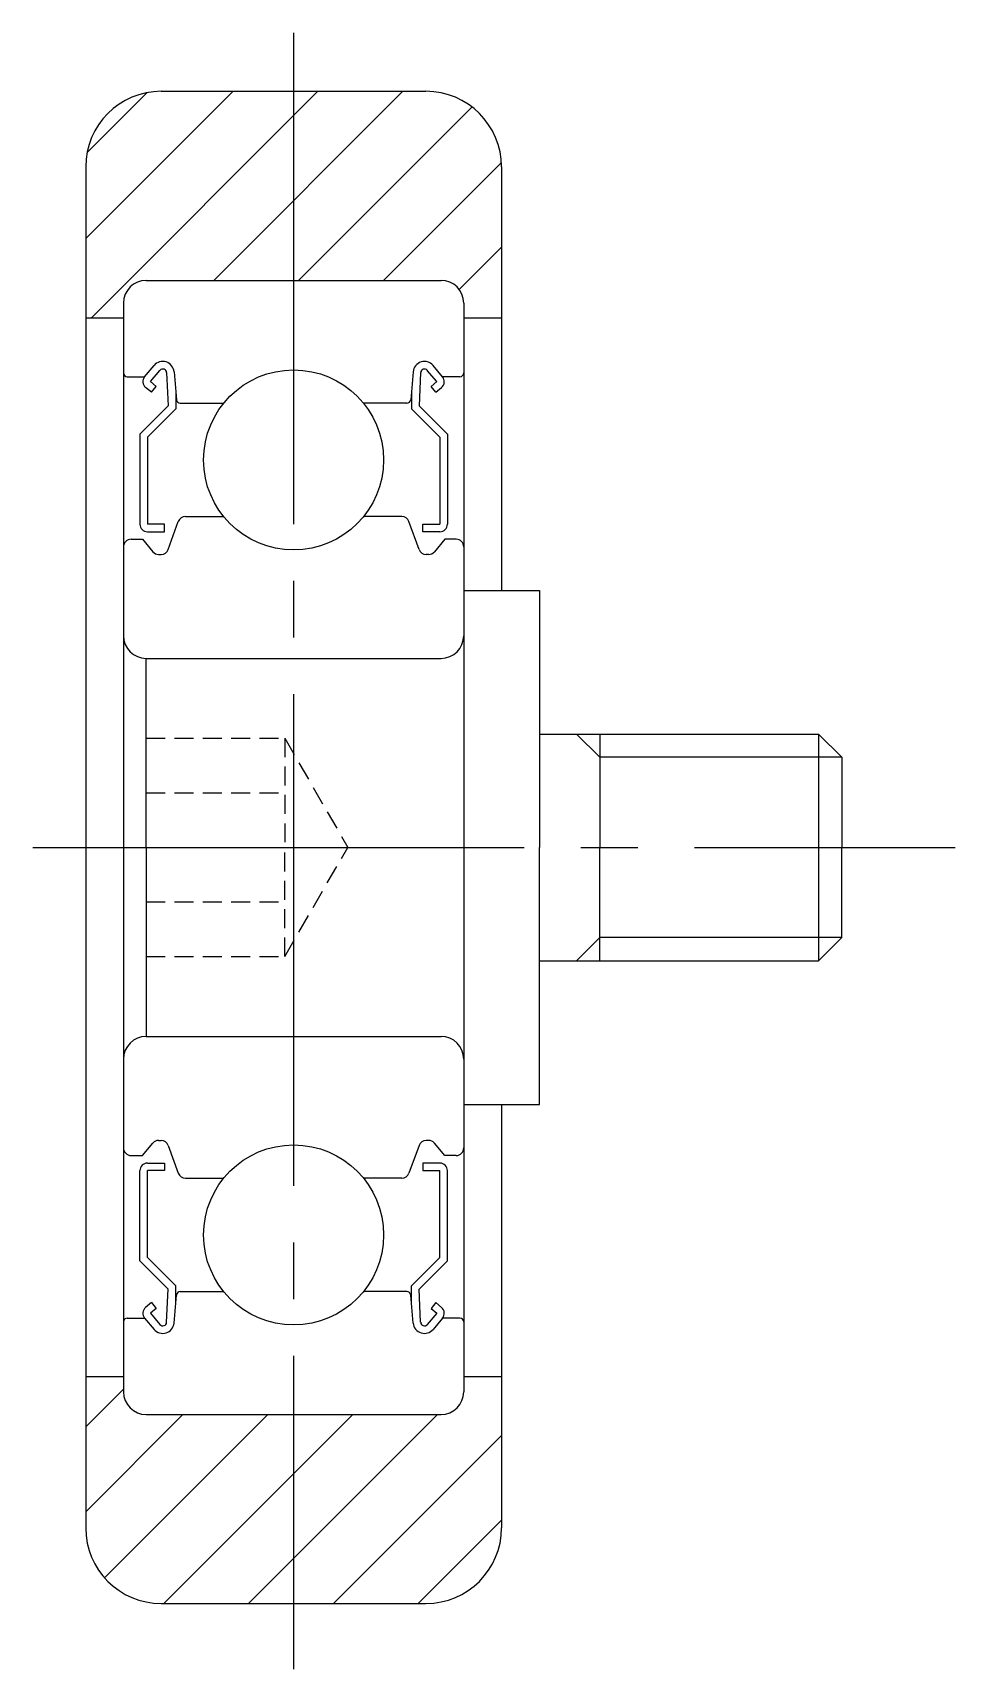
# Model space of a CAD drawing. Extents: x 5.3 to 86.8, y 5 to 73.7.
# Drawn here: x 62.39 to 86.79, y 30.44 to 73.73 of the extents above; entities outside this region: 2.
import ezdxf

# ---------------------------------------------------------------- set-up
doc = ezdxf.new("R2010")
doc.units = 0
doc.linetypes.add('CENTER', pattern=[17.5, 13, -1.5, 1.5, -1.5])
doc.linetypes.add('DASHED', pattern=[0.75, 0.5, -0.25])
doc.layers.get('0').update_dxf_attribs({"linetype": 'CONTINUOUS'})
doc.layers.add('CENTER', color=1, linetype='CENTER')
doc.styles.get("Standard").update_dxf_attribs({"font": 'txt.shx'})

msp = doc.modelspace()

# ---------------------------------------------------------------- linework, layer by layer
at = {"color": 3, "linetype": 'CONTINUOUS'}
for p, q in [((63.788, 68.278), (67.685, 72.175)), ((63.825, 70.56), (65.402, 72.137)), ((63.93, 66.175), (69.93, 72.175)), ((67.175, 67.175), (72.175, 72.175)), ((69.42, 67.175), (74.006, 71.761)), ((71.665, 67.175), (74.784, 70.294)), ((73.669, 66.934), (74.788, 68.052)), ((77.388, 54.561), (76.774, 55.175)), ((83.788, 54.561), (77.388, 54.561)), ((77.388, 49.788), (76.774, 49.175)), ((83.788, 49.788), (77.388, 49.788)), ((63.788, 36.847), (64.788, 37.847)), ((63.788, 34.602), (66.361, 37.175)), ((64.285, 32.855), (68.606, 37.175)), ((65.851, 32.175), (70.851, 37.175)), ((68.096, 32.175), (73.096, 37.175)), ((70.341, 32.175), (74.788, 36.622)), ((72.586, 32.175), (74.788, 34.377))]:
    msp.add_line(p, q, dxfattribs=at)
at = {"color": 7, "linetype": 'CONTINUOUS'}
for p, q in [((65.788, 72.175), (72.788, 72.175)), ((63.788, 70.175), (63.788, 34.175)), ((74.788, 70.175), (74.788, 58.975)), ((65.388, 67.175), (73.188, 67.175)), ((64.788, 66.575), (64.788, 46.575)), ((73.788, 66.575), (73.788, 46.575)), ((64.788, 66.175), (63.788, 66.175)), ((74.788, 66.175), (73.788, 66.175)), ((64.888, 64.625), (65.348, 64.625)), ((65.348, 64.625), (65.597, 64.922)), ((65.501, 64.496), (65.751, 64.794)), ((65.928, 64.735), (65.971, 63.858)), ((66.126, 64.756), (66.191, 64.016)), ((72.449, 64.756), (72.385, 64.016)), ((72.648, 64.735), (72.605, 63.858)), ((73.075, 64.496), (72.824, 64.794)), ((73.228, 64.625), (72.978, 64.922)), ((73.688, 64.625), (73.228, 64.625)), ((65.526, 64.215), (65.373, 64.343)), ((65.654, 64.368), (65.501, 64.496)), ((65.526, 64.215), (65.654, 64.368)), ((66.171, 64.245), (66.171, 63.775)), ((72.405, 64.245), (72.405, 63.775)), ((72.922, 64.368), (73.075, 64.496)), ((73.05, 64.215), (72.922, 64.368)), ((73.05, 64.215), (73.203, 64.343)), ((65.971, 63.858), (65.221, 63.108)), ((66.171, 63.775), (65.421, 63.025)), ((66.29, 63.925), (67.438, 63.925)), ((72.285, 63.925), (71.137, 63.925)), ((72.405, 63.775), (73.155, 63.025)), ((72.605, 63.858), (73.355, 63.108)), ((65.221, 63.108), (65.221, 60.725)), ((65.421, 63.025), (65.421, 60.725)), ((73.155, 63.025), (73.155, 60.725)), ((73.355, 63.108), (73.355, 60.725)), ((65.871, 60.725), (65.421, 60.725)), ((65.871, 60.525), (65.871, 60.725)), ((65.97, 60.057), (66.238, 60.793)), ((66.426, 60.925), (67.438, 60.925)), ((72.15, 60.925), (71.137, 60.925)), ((72.606, 60.057), (72.338, 60.793)), ((72.705, 60.525), (72.705, 60.725)), ((72.705, 60.725), (73.155, 60.725)), ((64.988, 60.325), (65.288, 60.325)), ((65.288, 60.325), (65.563, 59.996)), ((65.421, 60.525), (65.871, 60.525)), ((73.155, 60.525), (72.705, 60.525)), ((73.288, 60.325), (73.012, 59.996)), ((73.588, 60.325), (73.288, 60.325)), ((65.717, 59.925), (65.782, 59.925)), ((72.859, 59.925), (72.794, 59.925)), ((73.788, 58.975), (75.788, 58.975)), ((73.788, 58.975), (73.788, 45.375)), ((75.788, 58.975), (75.788, 52.175)), ((65.388, 52.175), (65.388, 57.175)), ((65.388, 57.175), (73.188, 57.175)), ((75.788, 55.175), (83.174, 55.175)), ((77.388, 55.175), (77.388, 52.175)), ((83.174, 55.175), (83.788, 54.561)), ((83.174, 55.175), (83.174, 49.175)), ((83.788, 54.561), (83.788, 52.175)), ((65.388, 52.175), (65.388, 47.175)), ((75.788, 45.375), (75.788, 52.175)), ((77.388, 49.175), (77.388, 52.175)), ((83.788, 49.788), (83.788, 52.175)), ((83.174, 49.175), (83.788, 49.788)), ((75.788, 49.175), (83.174, 49.175)), ((65.388, 47.175), (73.188, 47.175)), ((64.788, 46.575), (64.788, 37.775)), ((73.788, 46.575), (73.788, 37.775)), ((73.788, 45.375), (75.788, 45.375)), ((74.788, 45.375), (74.788, 34.175)), ((65.288, 44.025), (65.563, 44.354)), ((65.717, 44.425), (65.782, 44.425)), ((65.97, 44.293), (66.238, 43.557)), ((72.606, 44.293), (72.338, 43.557)), ((72.859, 44.425), (72.794, 44.425)), ((73.288, 44.025), (73.012, 44.354)), ((64.988, 44.025), (65.288, 44.025)), ((65.421, 43.825), (65.871, 43.825)), ((65.871, 43.825), (65.871, 43.625)), ((72.705, 43.825), (72.705, 43.625)), ((73.155, 43.825), (72.705, 43.825)), ((73.588, 44.025), (73.288, 44.025)), ((65.221, 41.242), (65.221, 43.625)), ((65.871, 43.625), (65.421, 43.625)), ((65.421, 41.325), (65.421, 43.625)), ((66.426, 43.425), (67.438, 43.425)), ((72.15, 43.425), (71.137, 43.425)), ((72.705, 43.625), (73.155, 43.625)), ((73.155, 41.325), (73.155, 43.625)), ((73.355, 41.242), (73.355, 43.625)), ((65.971, 40.492), (65.221, 41.242)), ((66.171, 40.575), (65.421, 41.325)), ((72.405, 40.575), (73.155, 41.325)), ((72.605, 40.492), (73.355, 41.242)), ((65.928, 39.615), (65.971, 40.492)), ((66.126, 39.594), (66.191, 40.334)), ((66.171, 40.105), (66.171, 40.575)), ((66.29, 40.425), (67.438, 40.425)), ((66.577, 40.425), (66.577, 40.425)), ((66.864, 40.425), (66.864, 40.425)), ((72.285, 40.425), (71.137, 40.425)), ((72.449, 39.594), (72.385, 40.334)), ((72.405, 40.105), (72.405, 40.575)), ((72.648, 39.615), (72.605, 40.492)), ((65.526, 40.135), (65.373, 40.007)), ((65.654, 39.982), (65.501, 39.854)), ((65.501, 39.854), (65.751, 39.556)), ((65.526, 40.135), (65.654, 39.982)), ((73.075, 39.854), (72.824, 39.556)), ((73.05, 40.135), (72.922, 39.982)), ((72.922, 39.982), (73.075, 39.854)), ((73.05, 40.135), (73.203, 40.007)), ((64.888, 39.725), (65.348, 39.725)), ((65.348, 39.725), (65.597, 39.427)), ((73.228, 39.725), (72.978, 39.427)), ((73.688, 39.725), (73.228, 39.725)), ((64.788, 38.175), (63.788, 38.175)), ((74.788, 38.175), (73.788, 38.175)), ((65.388, 37.175), (73.188, 37.175)), ((65.788, 32.175), (72.788, 32.175))]:
    msp.add_line(p, q, dxfattribs=at)
at = {"color": 3, "linetype": 'DASHED'}
for p, q in [((65.388, 55.062), (69.054, 55.062)), ((69.054, 55.062), (70.721, 52.175)), ((69.054, 55.062), (69.054, 52.175)), ((65.388, 53.618), (69.054, 53.618)), ((69.054, 49.288), (70.721, 52.175)), ((69.054, 49.288), (69.054, 52.175)), ((65.388, 50.732), (69.054, 50.732)), ((65.388, 49.288), (69.054, 49.288))]:
    msp.add_line(p, q, dxfattribs=at)
at = {"color": 7, "linetype": 'CONTINUOUS'}
for centre in [(69.288, 62.425), (69.288, 41.925)]:
    msp.add_circle(centre, 2.381, dxfattribs=at)
for centre, radius, start, end in [((65.788, 70.175), 2, 90, 180), ((72.788, 70.175), 2, 360, 90), ((65.388, 66.575), 0.6, 90, 180), ((73.188, 66.575), 0.6, 0, 90), ((65.827, 64.73), 0.3, 4.9968, 140.0029), ((72.748, 64.73), 0.3, 39.9971, 175.0032), ((64.888, 64.725), 0.1, 180, 270), ((65.501, 64.496), 0.2, 140.0029, 230.087), ((65.828, 64.73), 0.1, 2.8198, 140.0022), ((72.748, 64.73), 0.1, 39.9978, 177.1802), ((73.074, 64.496), 0.2, 309.913, 39.9971), ((73.688, 64.725), 0.1, 270, 0), ((66.29, 64.025), 0.1, 184.9968, 269.9995), ((72.285, 64.025), 0.1, 270.0005, 355.0032), ((65.421, 60.725), 0.2, 180, 270), ((66.426, 60.725), 0.2, 90, 159.9914), ((72.15, 60.725), 0.2, 20.0086, 90), ((73.155, 60.725), 0.2, 270, 0), ((64.988, 60.125), 0.2, 90, 180), ((73.588, 60.125), 0.2, 0, 90), ((65.717, 60.125), 0.2, 219.995, 270), ((65.782, 60.125), 0.2, 270, 339.9914), ((72.794, 60.125), 0.2, 200.0086, 270), ((72.859, 60.125), 0.2, 270, 320.005), ((65.388, 57.775), 0.6, 180, 270), ((73.188, 57.775), 0.6, 270, 0), ((65.388, 46.575), 0.6, 90, 180), ((73.188, 46.575), 0.6, 0, 90), ((64.988, 44.225), 0.2, 180, 270), ((65.717, 44.225), 0.2, 90, 140.005), ((65.782, 44.225), 0.2, 20.0086, 90), ((72.794, 44.225), 0.2, 90, 159.9914), ((72.859, 44.225), 0.2, 39.995, 90), ((73.588, 44.225), 0.2, 270, 0), ((65.421, 43.625), 0.2, 90, 180), ((73.155, 43.625), 0.2, 0, 90), ((66.426, 43.625), 0.2, 200.0086, 270), ((72.15, 43.625), 0.2, 270, 339.9914), ((66.29, 40.325), 0.1, 90.0005, 175.0032), ((72.285, 40.325), 0.1, 4.9968, 89.9995), ((65.501, 39.854), 0.2, 129.913, 219.9971), ((73.074, 39.854), 0.2, 320.0029, 50.087), ((64.888, 39.625), 0.1, 90, 180), ((65.827, 39.62), 0.3, 219.9971, 355.0032), ((65.828, 39.62), 0.1, 219.9978, 357.1802), ((72.748, 39.62), 0.3, 184.9968, 320.0029), ((72.748, 39.62), 0.1, 182.8198, 320.0022), ((73.688, 39.625), 0.1, 0, 90), ((65.388, 37.775), 0.6, 180, 270), ((73.188, 37.775), 0.6, 270, 0), ((65.788, 34.175), 2, 180, 270), ((72.788, 34.175), 2, 270, 360)]:
    msp.add_arc(centre, radius, start, end, dxfattribs=at)
at = {"layer": 'CENTER', "color": 1, "linetype": 'CENTER'}
for p, q in [((69.288, 73.725), (69.288, 30.435)), ((62.388, 52.175), (86.788, 52.175))]:
    msp.add_line(p, q, dxfattribs=at)

# ---------------------------------------------------------------- texts
at = {"color": 7, "linetype": 'CONTINUOUS'}
for s, p in [('UMBH10-40', (5, 12.5)), ('UMBH1040', (5, 5))]:
    msp.add_text(s, height=2, dxfattribs=at).set_placement(p)

doc.saveas('drawing.dxf')
